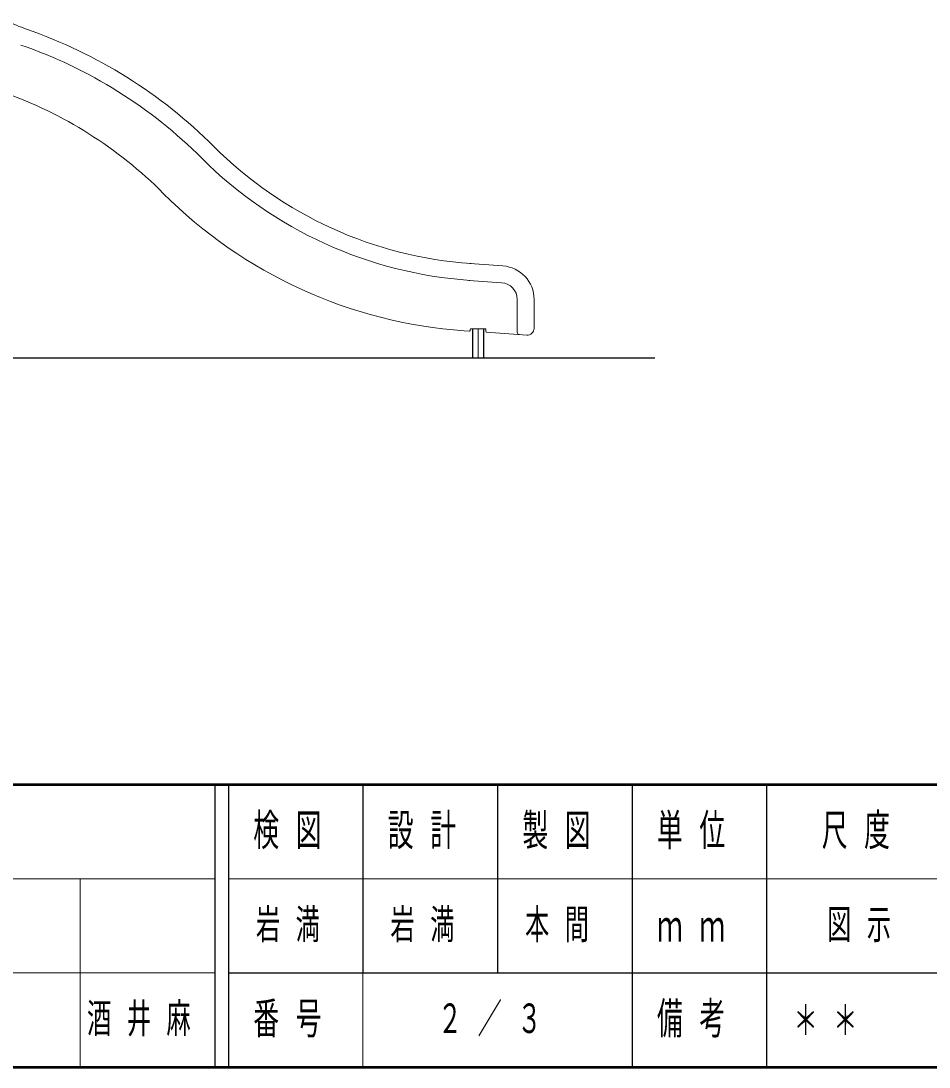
# Model space of a CAD drawing. Units: millimetres on the paper. Extents: x -385 to 0, y -594 to 267.
# Drawn here: x -257.9 to -190.4, y -297 to -219.2 of the extents above; entities that cross this region are included whole.
import ezdxf

# ---------------------------------------------------------------- set-up
doc = ezdxf.new("R2010")
doc.units = ezdxf.units.MM
doc.linetypes.add('USER2', pattern=[6, 3, -1, 1, -1])
doc.layers.add('LY_1', color=7, linetype='Continuous', lineweight=25)
doc.styles.add('ＭＳ ゴシック', font='')
doc.styles.get('ＭＳ ゴシック').set_extended_font_data('MS Gothic')

msp = doc.modelspace()

# ---------------------------------------------------------------- linework, layer by layer
at = {"layer": 'LY_1', "lineweight": 13}
for p, q in [((-224.548, -237.275), (-222.106, -237.446)), ((-224.635, -238.522), (-222.193, -238.693)), ((-221.03, -239.94), (-221.03, -242.378)), ((-219.78, -239.94), (-219.78, -242.085)), ((-224.98, -242.263), (-224.584, -242.285)), ((-224.53, -242.167), (-224.53, -242.235)), ((-224.48, -242.117), (-223.413, -242.117)), ((-223.363, -242.167), (-223.363, -242.324)), ((-223.317, -242.373), (-220.315, -242.583)), ((-385, -283), (-243.5, -283)), ((-253.5, -283), (-253.5, -297)), ((-242.5, -283), (-187.5, -283)), ((-385, -290), (-243.5, -290)), ((-232.5, -290), (-232.5, -297))]:
    msp.add_line(p, q, dxfattribs=at)
at = {"layer": 'LY_1'}
for p, q in [((-224.363, -242.117), (-224.363, -244.283)), ((-223.53, -242.117), (-223.53, -244.283)), ((-335.153, -244.283), (-210.803, -244.283)), ((-243.5, -276), (-243.5, -297)), ((-242.5, -276), (-242.5, -297)), ((-232.5, -276), (-232.5, -290)), ((-222.5, -276), (-222.5, -290)), ((-212.5, -276), (-212.5, -297)), ((-202.5, -276), (-202.5, -290)), ((-242.5, -290), (0, -290)), ((-202.5, -290), (-202.5, -297))]:
    msp.add_line(p, q, dxfattribs=at)
at = {"layer": 'LY_1', "linetype": 'USER2', "lineweight": 13}
msp.add_line((-223.947, -242.117), (-223.947, -244.283), dxfattribs=at)
at = {"layer": 'LY_1', "lineweight": 50}
for p, q in [((-385, -276), (0, -276)), ((-385, -297), (0, -297))]:
    msp.add_line(p, q, dxfattribs=at)
at = {"layer": 'LY_1', "lineweight": 13}
for centre, radius, start, end in [((-253.139, -207.245), 13.333, 244.03309, 250.88527), ((-269.512, -254.489), 36.667, 45, 70.88527), ((-269.512, -254.489), 35.417, 45, 70.88527), ((-269.768, -254.399), 31.667, 44.89132, 70.57451), ((-222.372, -207.348), 30, 225, 266), ((-222.372, -207.348), 31.25, 225, 266), ((-222.538, -207.348), 35, 224.89132, 266), ((-222.28, -239.94), 2.5, 0, 86), ((-222.28, -239.94), 1.25, 0, 86), ((-224.58, -242.235), 0.05, 266, 0), ((-224.48, -242.167), 0.05, 90, 180), ((-223.413, -242.167), 0.05, 0, 90), ((-223.313, -242.324), 0.05, 180, 266), ((-220.863, -242.378), 0.167, 180, 266), ((-220.28, -242.085), 0.5, 266, 0)]:
    msp.add_arc(centre, radius, start, end, dxfattribs=at)

# ---------------------------------------------------------------- texts
at = {"layer": 'LY_1', "style": 'ＭＳ ゴシック'}
for s, insert, char_height, attachment_point in [('\\T1.64;\\W0.6;検図', (-237.5, -279.5), 2.346, 5), ('\\T1.64;\\W0.6;設計', (-227.5, -279.5), 2.346, 5), ('\\T1.64;\\W0.6;製図', (-217.5, -279.5), 2.346, 5), ('\\T1.64;\\W0.6;単位', (-207.5, -279.5), 2.346, 5), ('\\T1.64;\\W0.6;尺度', (-195.25, -279.5), 2.346, 5), ('\\T1.64;\\W0.6;岩満', (-237.5, -286.5), 2.199, 5), ('\\T1.64;\\W0.6;岩満', (-227.5, -286.5), 2.199, 5), ('\\T1.64;\\W0.6;本間', (-217.5, -286.5), 2.199, 5), ('\\T1.64;\\W0.6;図示', (-198, -286.5), 2.199, 4), ('\\T1.64;\\W0.6;ｍｍ', (-207.5, -286.5), 2.346, 5), ('\\T1.64;\\W0.6;酒井麻', (-253, -293.5), 2.199, 4), ('\\T1.64;\\W0.6;番号', (-237.5, -293.5), 2.346, 5), ('\\T1.64;\\W0.6;２／３', (-222.5, -293.5), 2.199, 5), ('\\T1.64;\\W0.6;備考', (-207.5, -293.5), 2.346, 5), ('\\T1.64;\\W0.6;＊＊', (-200.5, -293.5), 2.199, 4)]:
    msp.add_mtext(s, dxfattribs=dict(at, insert=insert, char_height=char_height, attachment_point=attachment_point))

doc.saveas('drawing.dxf')
